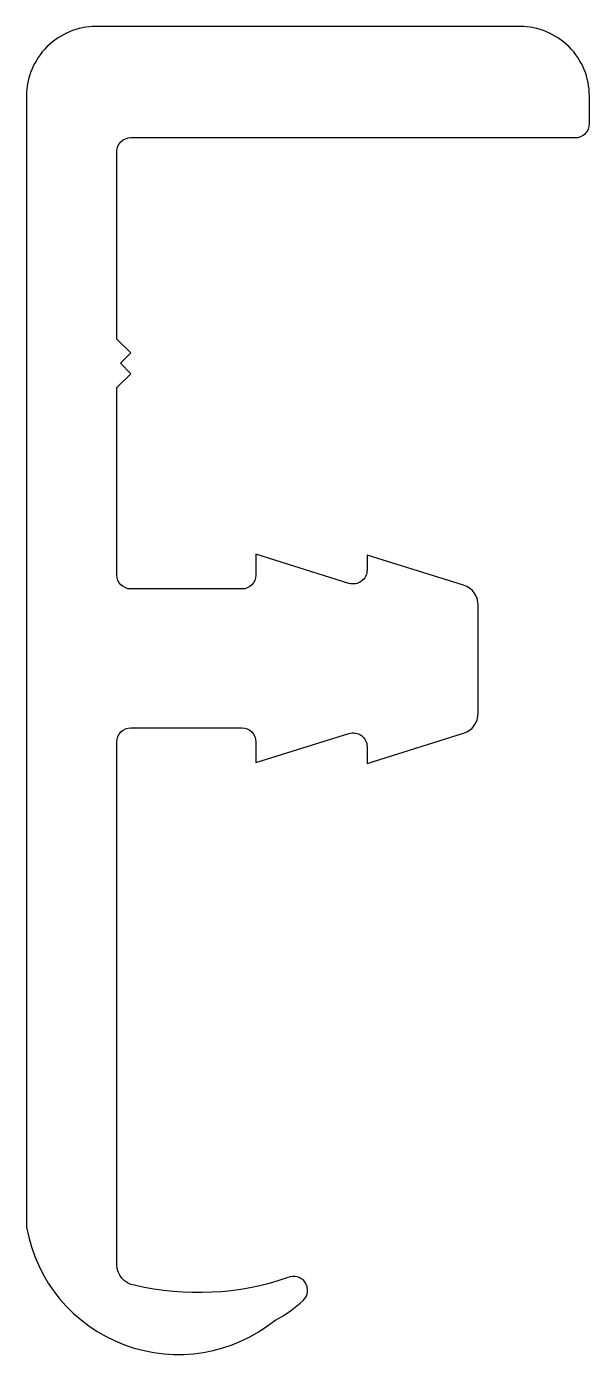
# Model space of a CAD drawing. Extents: x 953.3 to 961.4, y -10.8 to 8.3.
import ezdxf

# ---------------------------------------------------------------- set-up
doc = ezdxf.new("R2010")
doc.units = 0
doc.header["$LTSCALE"] = 15
doc.layers.get('0').update_dxf_attribs({"linetype": 'CONTINUOUS'})

msp = doc.modelspace()

# ---------------------------------------------------------------- linework, layer by layer
at = {"color": 0, "linetype": 'CONTINUOUS', "ltscale": 0.05}
msp.add_lwpolyline([(954.573, 3.817), (954.573, 6.517, -0.414214), (954.773, 6.717), (961.173, 6.717, 0.414214), (961.373, 6.917), (961.373, 7.317, 0.414214), (960.373, 8.317), (954.273, 8.317, 0.414214), (953.273, 7.317), (953.273, -8.974, 0.572925), (956.858, -10.308, 0.069834), (957.254, -10.029, 0.847624), (957.035, -9.701, -0.141701), (954.827, -9.811, -0.370172), (954.573, -9.514), (954.573, -1.983, -0.414214), (954.773, -1.783), (956.373, -1.783, -0.414214), (956.573, -1.983), (956.573, -2.283), (957.913, -1.864, -0.50598), (958.173, -2.055), (958.173, -2.294), (959.563, -1.859, 0.328039), (959.773, -1.573), (959.773, -0.014, 0.328039), (959.563, 0.272), (958.173, 0.706), (958.173, 0.489, -0.50598), (957.913, 0.298), (956.573, 0.717), (956.573, 0.417, -0.414214), (956.373, 0.217), (954.773, 0.217, -0.414214), (954.573, 0.417), (954.573, 3.117), (954.773, 3.317), (954.623, 3.467), (954.773, 3.617)], format="xyb", close=True, dxfattribs=at)

doc.saveas('drawing.dxf')
